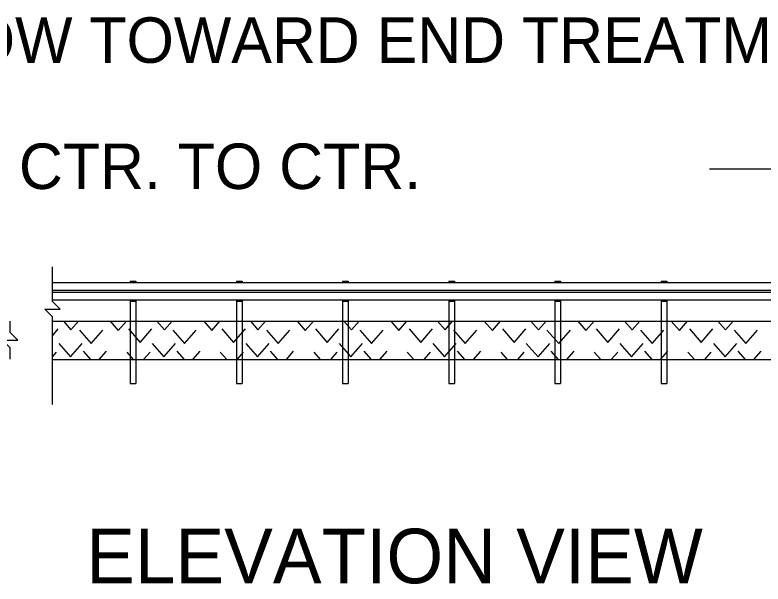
# Model space of a CAD drawing. Extents: x 918 to 1082, y 999 to 1322.
# Drawn here: x 930.125 to 933.414, y 1146.695 to 1149.198 of the extents above; entities that cross this region are included whole.
import ezdxf

# ---------------------------------------------------------------- set-up
doc = ezdxf.new("R2010")
doc.units = 0
doc.layers.add('1', color=7, linetype='Continuous')
doc.layers.add('5', color=7, linetype='Continuous')

msp = doc.modelspace()

# ---------------------------------------------------------------- linework, layer by layer
at = {"layer": '1'}
for p, q in [((933.1788, 1148.5212), (939.5137, 1148.5212)), ((930.2898, 1147.9871), (930.2898, 1148.0895)), ((930.6315, 1148.0266), (930.6565, 1148.0266)), ((930.6315, 1148.0266), (930.6315, 1148.0212)), ((930.6565, 1148.0266), (930.6565, 1148.0212)), ((931.0983, 1148.0266), (931.1233, 1148.0266)), ((931.0983, 1148.0266), (931.0983, 1148.0212)), ((931.1233, 1148.0266), (931.1233, 1148.0212)), ((931.5652, 1148.0266), (931.5902, 1148.0266)), ((931.5652, 1148.0266), (931.5652, 1148.0212)), ((931.5902, 1148.0266), (931.5902, 1148.0212)), ((932.032, 1148.0266), (932.057, 1148.0266)), ((932.032, 1148.0266), (932.032, 1148.0212)), ((932.057, 1148.0266), (932.057, 1148.0212)), ((932.4988, 1148.0266), (932.5238, 1148.0266)), ((932.4988, 1148.0266), (932.4988, 1148.0212)), ((932.5238, 1148.0266), (932.5238, 1148.0212)), ((932.9656, 1148.0266), (932.9906, 1148.0266)), ((932.9656, 1148.0266), (932.9656, 1148.0212)), ((932.9906, 1148.0266), (932.9906, 1148.0212)), ((930.2898, 1148.0212), (940.0376, 1148.0212)), ((930.2898, 1147.9871), (939.8818, 1147.9871)), ((930.2898, 1147.9781), (939.8818, 1147.9781)), ((930.2898, 1147.9446), (940.0376, 1147.9446)), ((930.6315, 1147.9446), (930.6315, 1147.8524)), ((930.6315, 1147.9391), (930.6565, 1147.9391)), ((930.6565, 1147.9446), (930.6565, 1147.8524)), ((931.0983, 1147.9446), (931.0983, 1147.8524)), ((931.0983, 1147.9391), (931.1233, 1147.9391)), ((931.1233, 1147.9446), (931.1233, 1147.8524)), ((931.5652, 1147.9446), (931.5652, 1147.8524)), ((931.5652, 1147.9391), (931.5902, 1147.9391)), ((931.5902, 1147.9446), (931.5902, 1147.8524)), ((932.032, 1147.9446), (932.032, 1147.8524)), ((932.032, 1147.9391), (932.057, 1147.9391)), ((932.057, 1147.9446), (932.057, 1147.8524)), ((932.4988, 1147.9446), (932.4988, 1147.8524)), ((932.4988, 1147.9391), (932.5238, 1147.9391)), ((932.5238, 1147.9446), (932.5238, 1147.8524)), ((932.9656, 1147.9446), (932.9656, 1147.8524)), ((932.9656, 1147.9391), (932.9906, 1147.9391)), ((932.9906, 1147.9446), (932.9906, 1147.8524)), ((930.2898, 1147.8508), (940.0389, 1147.8508)), ((930.6315, 1147.8524), (930.6315, 1147.5766)), ((930.6565, 1147.8524), (930.6565, 1147.5766)), ((931.0983, 1147.8524), (931.0983, 1147.5766)), ((931.1233, 1147.8524), (931.1233, 1147.5766)), ((931.5652, 1147.8524), (931.5652, 1147.5766)), ((931.5902, 1147.8524), (931.5902, 1147.5766)), ((932.032, 1147.8524), (932.032, 1147.5766)), ((932.057, 1147.8524), (932.057, 1147.5766)), ((932.4988, 1147.8524), (932.4988, 1147.5766)), ((932.5238, 1147.8524), (932.5238, 1147.5766)), ((932.9656, 1147.8524), (932.9656, 1147.5766)), ((932.9906, 1147.8524), (932.9906, 1147.5766)), ((930.2898, 1147.4849), (930.2898, 1147.8204)), ((930.6315, 1147.5766), (930.6565, 1147.5766)), ((931.0983, 1147.5766), (931.1233, 1147.5766)), ((931.5652, 1147.5766), (931.5902, 1147.5766)), ((932.032, 1147.5766), (932.057, 1147.5766)), ((932.4988, 1147.5766), (932.5238, 1147.5766)), ((932.9656, 1147.5766), (932.9906, 1147.5766))]:
    msp.add_line(p, q, dxfattribs=at)
for points in [[(930.2898, 1147.8204), (930.2898, 1147.8704), (930.2565, 1147.9038), (930.3232, 1147.9038), (930.2898, 1147.9371), (930.2898, 1147.9871)], [(930.1034, 1147.6842), (930.1034, 1147.7342), (930.0701, 1147.7675), (930.1368, 1147.7675), (930.1034, 1147.8008), (930.1034, 1147.8508)], [(930.2898, 1147.6821), (933.7818, 1147.6821)]]:
    msp.add_lwpolyline(points, dxfattribs=at)
at = {"layer": '5'}
for p, q in [((930.3376, 1147.8508), (930.3711, 1147.8124)), ((930.3711, 1147.8124), (930.4046, 1147.8508)), ((930.5434, 1147.8508), (930.5792, 1147.8098)), ((930.5792, 1147.8098), (930.6149, 1147.8508)), ((930.6673, 1147.8508), (930.6677, 1147.8503)), ((930.6677, 1147.8503), (930.6681, 1147.8508)), ((930.7488, 1147.8508), (930.7823, 1147.8124)), ((930.7823, 1147.8124), (930.8158, 1147.8508)), ((930.9546, 1147.8508), (930.9903, 1147.8098)), ((930.9903, 1147.8098), (931.026, 1147.8508)), ((931.0783, 1147.8508), (931.0788, 1147.8503)), ((931.0788, 1147.8503), (931.0792, 1147.8508)), ((931.1598, 1147.8508), (931.1933, 1147.8124)), ((931.1933, 1147.8124), (931.2268, 1147.8508)), ((931.3658, 1147.8508), (931.4014, 1147.8098)), ((931.4014, 1147.8098), (931.4372, 1147.8508)), ((931.4895, 1147.8508), (931.4899, 1147.8503)), ((931.4899, 1147.8503), (931.4903, 1147.8508)), ((931.571, 1147.8508), (931.6045, 1147.8124)), ((931.6045, 1147.8124), (931.638, 1147.8508)), ((931.7768, 1147.8508), (931.8126, 1147.8098)), ((931.8126, 1147.8098), (931.8483, 1147.8508)), ((931.9006, 1147.8508), (931.901, 1147.8503)), ((931.901, 1147.8503), (931.9014, 1147.8508)), ((931.9821, 1147.8508), (932.0156, 1147.8124)), ((932.0156, 1147.8124), (932.0491, 1147.8508)), ((932.188, 1147.8508), (932.2238, 1147.8098)), ((932.2238, 1147.8098), (932.2594, 1147.8508)), ((932.3118, 1147.8508), (932.3122, 1147.8503)), ((932.3122, 1147.8503), (932.3126, 1147.8508)), ((932.3933, 1147.8508), (932.4268, 1147.8124)), ((932.4268, 1147.8124), (932.4603, 1147.8508)), ((932.5991, 1147.8508), (932.6348, 1147.8098)), ((932.6348, 1147.8098), (932.6706, 1147.8508)), ((932.7229, 1147.8508), (932.7233, 1147.8503)), ((932.7233, 1147.8503), (932.7238, 1147.8508)), ((932.8044, 1147.8508), (932.8379, 1147.8124)), ((932.8379, 1147.8124), (932.8714, 1147.8508)), ((933.0103, 1147.8508), (933.046, 1147.8098)), ((933.046, 1147.8098), (933.0817, 1147.8508)), ((933.134, 1147.8508), (933.1344, 1147.8503)), ((933.1344, 1147.8503), (933.1348, 1147.8508)), ((933.2155, 1147.8508), (933.249, 1147.8124)), ((933.249, 1147.8124), (933.2825, 1147.8508)), ((930.2898, 1147.7872), (930.3155, 1147.8166)), ((930.4082, 1147.8116), (930.4596, 1147.7526)), ((930.4596, 1147.7526), (930.5109, 1147.8116)), ((930.6238, 1147.8166), (930.6753, 1147.7577)), ((930.6753, 1147.7577), (930.7266, 1147.8166)), ((930.8193, 1147.8116), (930.8707, 1147.7526)), ((930.8707, 1147.7526), (930.9221, 1147.8116)), ((931.035, 1147.8166), (931.0863, 1147.7577)), ((931.0863, 1147.7577), (931.1378, 1147.8166)), ((931.2304, 1147.8116), (931.2818, 1147.7526)), ((931.2818, 1147.7526), (931.3332, 1147.8116)), ((931.4461, 1147.8166), (931.4975, 1147.7577)), ((931.4975, 1147.7577), (931.5489, 1147.8166)), ((931.6416, 1147.8116), (931.6929, 1147.7526)), ((931.6929, 1147.7526), (931.7443, 1147.8116)), ((931.8573, 1147.8166), (931.9086, 1147.7577)), ((931.9086, 1147.7577), (931.96, 1147.8166)), ((932.0527, 1147.8116), (932.1041, 1147.7526)), ((932.1041, 1147.7526), (932.1555, 1147.8116)), ((932.2683, 1147.8166), (932.3198, 1147.7577)), ((932.3198, 1147.7577), (932.3712, 1147.8166)), ((932.4638, 1147.8116), (932.5153, 1147.7526)), ((932.5153, 1147.7526), (932.5666, 1147.8116)), ((932.6795, 1147.8166), (932.7309, 1147.7577)), ((932.7309, 1147.7577), (932.7823, 1147.8166)), ((932.8749, 1147.8116), (932.9263, 1147.7526)), ((932.9263, 1147.7526), (932.9778, 1147.8116)), ((933.0907, 1147.8166), (933.142, 1147.7577)), ((933.142, 1147.7577), (933.1934, 1147.8166)), ((933.2861, 1147.8116), (933.3375, 1147.7526)), ((933.3375, 1147.7526), (933.3888, 1147.8116)), ((930.3172, 1147.7526), (930.3686, 1147.6936)), ((930.3686, 1147.6936), (930.4199, 1147.7526)), ((930.7283, 1147.7526), (930.7797, 1147.6936)), ((930.7797, 1147.6936), (930.8311, 1147.7526)), ((931.1394, 1147.7526), (931.1908, 1147.6936)), ((931.1908, 1147.6936), (931.2423, 1147.7526)), ((931.5506, 1147.7526), (931.602, 1147.6936)), ((931.602, 1147.6936), (931.6533, 1147.7526)), ((931.9617, 1147.7526), (932.0131, 1147.6936)), ((932.0131, 1147.6936), (932.0645, 1147.7526)), ((932.3728, 1147.7526), (932.4243, 1147.6936)), ((932.4243, 1147.6936), (932.4756, 1147.7526)), ((932.784, 1147.7526), (932.8353, 1147.6936)), ((932.8353, 1147.6936), (932.8868, 1147.7526)), ((933.1951, 1147.7526), (933.2465, 1147.6936)), ((933.2465, 1147.6936), (933.2979, 1147.7526)), ((930.2898, 1147.6939), (930.3079, 1147.7147)), ((930.425, 1147.7189), (930.4571, 1147.6821)), ((930.4957, 1147.6821), (930.5278, 1147.7189)), ((930.6163, 1147.7147), (930.6447, 1147.6821)), ((930.6906, 1147.6821), (930.719, 1147.7147)), ((930.8362, 1147.7189), (930.8683, 1147.682)), ((930.9068, 1147.682), (930.9389, 1147.7189)), ((931.0274, 1147.7147), (931.0558, 1147.682)), ((931.1018, 1147.682), (931.1302, 1147.7147)), ((931.2473, 1147.7189), (931.2794, 1147.682)), ((931.3179, 1147.682), (931.3501, 1147.7189)), ((931.4385, 1147.7147), (931.467, 1147.682)), ((931.5128, 1147.682), (931.5413, 1147.7147)), ((931.6584, 1147.7189), (931.6906, 1147.682)), ((931.729, 1147.682), (931.7612, 1147.7189)), ((931.8497, 1147.7147), (931.8781, 1147.682)), ((931.9239, 1147.6819), (931.9524, 1147.7147)), ((932.0695, 1147.7189), (932.1018, 1147.6819)), ((932.1401, 1147.6819), (932.1723, 1147.7189)), ((932.2608, 1147.7147), (932.2893, 1147.6819)), ((932.3351, 1147.6819), (932.3636, 1147.7147)), ((932.4807, 1147.7189), (932.5129, 1147.6819)), ((932.5513, 1147.6819), (932.5834, 1147.7189)), ((932.6719, 1147.7147), (932.7005, 1147.6819)), ((932.7462, 1147.6819), (932.7747, 1147.7147)), ((932.8918, 1147.7189), (932.9241, 1147.6819)), ((932.9623, 1147.6819), (932.9946, 1147.7189)), ((933.0831, 1147.7147), (933.1116, 1147.6818)), ((933.1573, 1147.6818), (933.1858, 1147.7147)), ((933.3029, 1147.7189), (933.3353, 1147.6818)), ((933.3734, 1147.6818), (933.4058, 1147.7189))]:
    msp.add_line(p, q, dxfattribs=at)

# ---------------------------------------------------------------- texts
at = {"layer": '1'}
for s, height, p in [('(FLOW TOWARD END TREATMENT)', 0.2, (929.5162, 1148.9872)), ("ALL POST SPACING 6'-3'' CTR. TO CTR.", 0.2, (926.8976, 1148.4323)), ('ELEVATION VIEW', 0.24, (930.438, 1146.6982))]:
    msp.add_text(s, height=height, dxfattribs=at).set_placement(p)

doc.saveas('drawing.dxf')
